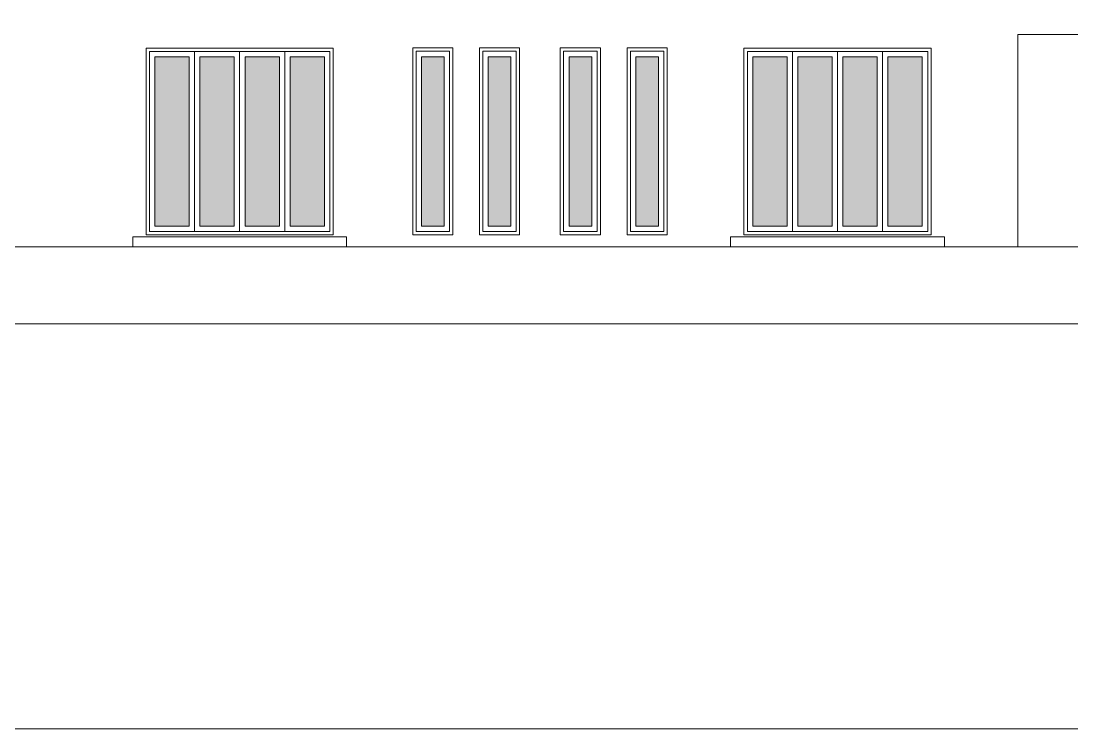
# Model space of a CAD drawing. Header units: metres. Extents: x -44 to 358, y -286 to 66.
# Drawn here: x 259.7 to 275.44, y -0.53 to 10.07 of the extents above; entities that cross this region are included whole.
import ezdxf

# ---------------------------------------------------------------- set-up
doc = ezdxf.new("R2010")
doc.units = ezdxf.units.M
doc.header["$LTSCALE"] = 0.3
doc.layers.add('EL0', color=7, linetype='Continuous', lineweight=15)
doc.layers.add('EL1', color=150, linetype='Continuous', lineweight=13)

msp = doc.modelspace()

# ---------------------------------------------------------------- hatches: boundary and pattern name
at = {"layer": 'EL1', "transparency": 33554572}
h = msp.add_hatch(color=256, dxfattribs=at)
h.dxf.hatch_style = 1
h.set_gradient(color1=(202, 249, 252), color2=(229, 255, 255), tint=1, name='CYLINDER')
h.paths.add_polyline_path([(262.8947478, 9.5360421), (262.3797478, 9.5360421), (262.3797478, 6.9965421), (262.8947478, 6.9965421)])
h.paths.add_polyline_path([(261.7047478, 9.5360421), (262.2197478, 9.5360421), (262.2197478, 6.9965421), (261.7047478, 6.9965421)])
h = msp.add_hatch(color=256, dxfattribs=at)
h.dxf.hatch_style = 1
h.set_gradient(color1=(202, 249, 252), color2=(229, 255, 255), tint=1, name='CYLINDER')
h.paths.add_polyline_path([(263.0547478, 9.5360421), (263.5697478, 9.5360421), (263.5697478, 6.9965421), (263.0547478, 6.9965421)])
h.paths.add_polyline_path([(264.2447478, 9.5360421), (263.7297478, 9.5360421), (263.7297478, 6.9965421), (264.2447478, 6.9965421)])
h = msp.add_hatch(color=256, dxfattribs=at)
h.dxf.hatch_style = 1
h.set_gradient(color1=(202, 249, 252), color2=(229, 255, 255), tint=1, name='CYLINDER')
h.paths.add_polyline_path([(265.6960103, 9.5365421), (266.0360107, 9.5365421), (266.0360107, 6.9965421), (265.6960103, 6.9965421)])
h = msp.add_hatch(color=256, dxfattribs=at)
h.dxf.hatch_style = 1
h.set_gradient(color1=(202, 249, 252), color2=(229, 255, 255), tint=1, name='CYLINDER')
h.paths.add_polyline_path([(266.6938576, 9.5365421), (267.033858, 9.5365421), (267.033858, 6.9965421), (266.6938576, 6.9965421)])
h = msp.add_hatch(color=256, dxfattribs=at)
h.dxf.hatch_style = 1
h.set_gradient(color1=(202, 249, 252), color2=(229, 255, 255), tint=1, name='CYLINDER')
h.paths.add_polyline_path([(267.9055589, 9.5365421), (268.2455593, 9.5365421), (268.2455593, 6.9965421), (267.9055589, 6.9965421)])
h = msp.add_hatch(color=256, dxfattribs=at)
h.dxf.hatch_style = 1
h.set_gradient(color1=(202, 249, 252), color2=(229, 255, 255), tint=1, name='CYLINDER')
h.paths.add_polyline_path([(268.9055589, 9.5365421), (269.2455593, 9.5365421), (269.2455593, 6.9965421), (268.9055589, 6.9965421)])
h = msp.add_hatch(color=256, dxfattribs=at)
h.dxf.hatch_style = 1
h.set_gradient(color1=(202, 249, 252), color2=(229, 255, 255), tint=1, name='CYLINDER')
h.paths.add_polyline_path([(271.8455589, 9.5360421), (271.3305589, 9.5360421), (271.3305589, 6.9965421), (271.8455589, 6.9965421)])
h.paths.add_polyline_path([(270.6555589, 9.5360421), (271.1705589, 9.5360421), (271.1705589, 6.9965421), (270.6555589, 6.9965421)])
h = msp.add_hatch(color=256, dxfattribs=at)
h.dxf.hatch_style = 1
h.set_gradient(color1=(202, 249, 252), color2=(229, 255, 255), tint=1, name='CYLINDER')
h.paths.add_polyline_path([(272.0055589, 9.5360421), (272.5205589, 9.5360421), (272.5205589, 6.9965421), (272.0055589, 6.9965421)])
h.paths.add_polyline_path([(273.1955589, 9.5360421), (272.6805589, 9.5360421), (272.6805589, 6.9965421), (273.1955589, 6.9965421)])

# ---------------------------------------------------------------- linework, layer by layer
at = {"layer": 'DEFPOINTS', "lineweight": 13}
msp.add_lwpolyline([(235.5619882, 40.2572653), (291.8600739, 40.2572653), (291.8600739, -0.5317386), (235.5619882, -0.5317386)], close=True, dxfattribs=at)
at = {"layer": 'EL0'}
msp.add_lwpolyline([(238.1647077, 6.6865421), (287.8932327, 6.6865421), (287.8932327, 5.5365421), (238.1647077, 5.5365421)], close=True, dxfattribs=at)
at = {"layer": 'EL1'}
for p, q in [((274.6261589, 6.6865421), (274.6261589, 9.8665421)), ((274.6261589, 9.8665421), (281.4261589, 9.8665421)), ((262.2997478, 9.6160421), (262.2997478, 6.9165421)), ((262.9747478, 9.6160421), (262.9747478, 6.9165421)), ((263.6497478, 9.6160421), (263.6497478, 6.9165421)), ((265.5660103, 6.8665421), (265.5660103, 9.6665421)), ((266.1160107, 9.6165421), (266.1160107, 6.9165421)), ((266.5638576, 6.8665421), (266.5638576, 9.6665421)), ((266.5638576, 9.6665421), (267.1638576, 9.6665421)), ((266.5638576, 6.8665421), (266.5638576, 9.6665421)), ((267.113858, 9.6165421), (267.113858, 6.9165421)), ((267.1638576, 9.6665421), (267.1638576, 6.8665421)), ((267.7755589, 6.8665421), (267.7755589, 9.6665421)), ((267.7755589, 9.6665421), (268.3755589, 9.6665421)), ((267.7755589, 6.8665421), (267.7755589, 9.6665421)), ((268.3255593, 9.6165421), (268.3255593, 6.9165421)), ((268.3755589, 9.6665421), (268.3755589, 6.8665421)), ((268.7755589, 6.8665421), (268.7755589, 9.6665421)), ((268.7755589, 9.6665421), (269.3755589, 9.6665421)), ((268.7755589, 6.8665421), (268.7755589, 9.6665421)), ((269.3255593, 9.6165421), (269.3255593, 6.9165421)), ((269.3755589, 9.6665421), (269.3755589, 6.8665421)), ((271.2505589, 9.6160421), (271.2505589, 6.9165421)), ((271.9255589, 9.6160421), (271.9255589, 6.9165421)), ((272.6005589, 9.6160421), (272.6005589, 6.9165421)), ((264.3747478, 6.8365421), (261.3747478, 6.8365421)), ((261.3747478, 6.8365421), (261.3747478, 6.6865421)), ((264.3747478, 6.8365421), (264.5747478, 6.8365421)), ((264.5747478, 6.8365421), (264.5747478, 6.6865421)), ((265.5660103, 6.8665421), (265.8660103, 6.8665421)), ((266.5638576, 6.8665421), (267.1638576, 6.8665421)), ((266.5638576, 6.8665421), (266.8638576, 6.8665421)), ((267.7755589, 6.8665421), (268.3755589, 6.8665421)), ((267.7755589, 6.8665421), (268.0755589, 6.8665421)), ((268.7755589, 6.8665421), (269.3755589, 6.8665421)), ((268.7755589, 6.8665421), (269.0755589, 6.8665421)), ((270.5255589, 6.8365421), (270.3255589, 6.8365421)), ((270.3255589, 6.8365421), (270.3255589, 6.6865421)), ((270.5255589, 6.8365421), (273.5255589, 6.8365421)), ((273.5255589, 6.8365421), (273.5255589, 6.6865421))]:
    msp.add_line(p, q, dxfattribs=at)
for points in [[(264.3747478, 9.6660421), (261.5747478, 9.6660421), (261.5747478, 6.8665421), (264.3747478, 6.8665421)], [(264.3247478, 9.6160421), (261.6247478, 9.6160421), (261.6247478, 6.9165421), (264.3247478, 6.9165421)], [(266.1660107, 9.6665421), (265.5660103, 9.6665421), (265.5660103, 6.8665421), (266.1660107, 6.8665421)], [(266.1160107, 9.6165421), (265.6160103, 9.6165421), (265.6160103, 6.9165421), (266.1160107, 6.9165421)], [(267.163858, 9.6665421), (266.5638576, 9.6665421), (266.5638576, 6.8665421), (267.163858, 6.8665421)], [(267.113858, 9.6165421), (266.6138576, 9.6165421), (266.6138576, 6.9165421), (267.113858, 6.9165421)], [(268.3755593, 9.6665421), (267.7755589, 9.6665421), (267.7755589, 6.8665421), (268.3755593, 6.8665421)], [(268.3255593, 9.6165421), (267.8255589, 9.6165421), (267.8255589, 6.9165421), (268.3255593, 6.9165421)], [(269.3755593, 9.6665421), (268.7755589, 9.6665421), (268.7755589, 6.8665421), (269.3755593, 6.8665421)], [(269.3255593, 9.6165421), (268.8255589, 9.6165421), (268.8255589, 6.9165421), (269.3255593, 6.9165421)], [(273.3255589, 9.6660421), (270.5255589, 9.6660421), (270.5255589, 6.8665421), (273.3255589, 6.8665421)], [(273.2755589, 9.6160421), (270.5755589, 9.6160421), (270.5755589, 6.9165421), (273.2755589, 6.9165421)], [(261.7047478, 9.5360421), (262.2197478, 9.5360421), (262.2197478, 6.9965421), (261.7047478, 6.9965421)], [(262.8947478, 9.5360421), (262.3797478, 9.5360421), (262.3797478, 6.9965421), (262.8947478, 6.9965421)], [(263.0547478, 9.5360421), (263.5697478, 9.5360421), (263.5697478, 6.9965421), (263.0547478, 6.9965421)], [(264.2447478, 9.5360421), (263.7297478, 9.5360421), (263.7297478, 6.9965421), (264.2447478, 6.9965421)], [(265.6960103, 9.5365421), (266.0360107, 9.5365421), (266.0360107, 6.9965421), (265.6960103, 6.9965421)], [(266.6938576, 9.5365421), (267.033858, 9.5365421), (267.033858, 6.9965421), (266.6938576, 6.9965421)], [(267.9055589, 9.5365421), (268.2455593, 9.5365421), (268.2455593, 6.9965421), (267.9055589, 6.9965421)], [(268.9055589, 9.5365421), (269.2455593, 9.5365421), (269.2455593, 6.9965421), (268.9055589, 6.9965421)], [(270.6555589, 9.5360421), (271.1705589, 9.5360421), (271.1705589, 6.9965421), (270.6555589, 6.9965421)], [(271.8455589, 9.5360421), (271.3305589, 9.5360421), (271.3305589, 6.9965421), (271.8455589, 6.9965421)], [(272.0055589, 9.5360421), (272.5205589, 9.5360421), (272.5205589, 6.9965421), (272.0055589, 6.9965421)], [(273.1955589, 9.5360421), (272.6805589, 9.5360421), (272.6805589, 6.9965421), (273.1955589, 6.9965421)]]:
    msp.add_lwpolyline(points, close=True, dxfattribs=at)

doc.saveas('drawing.dxf')
